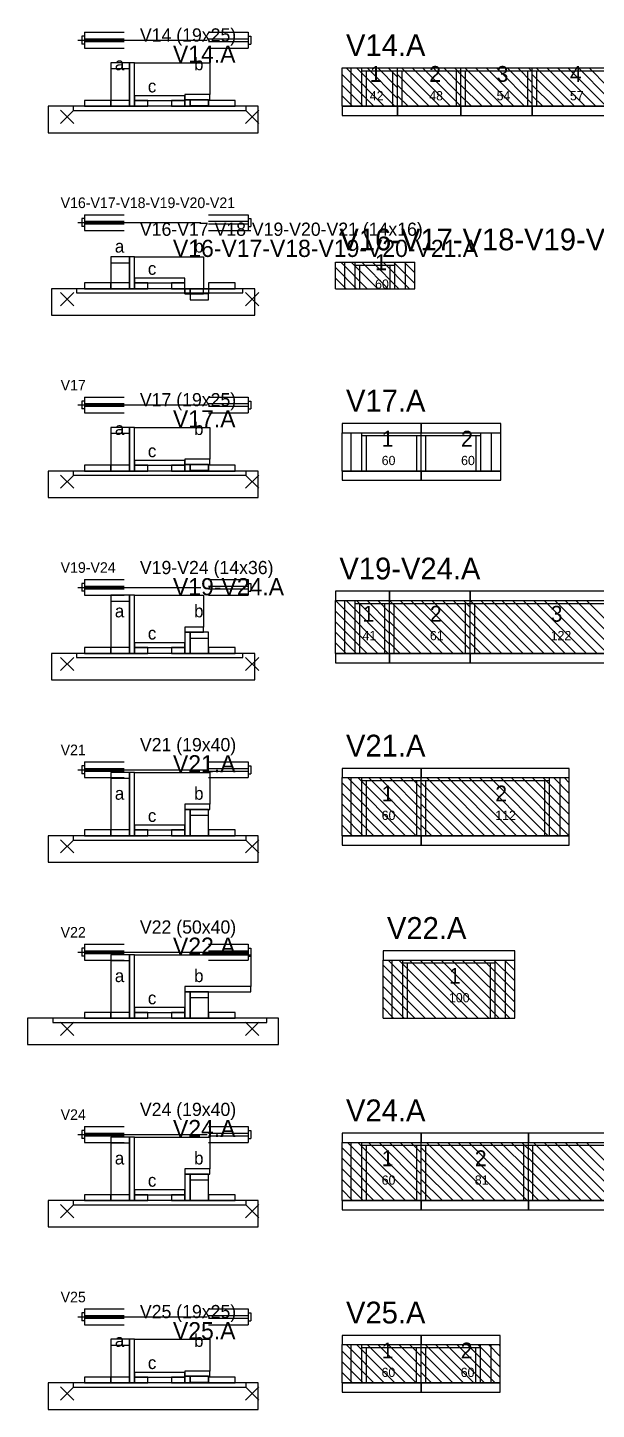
# Model space of a CAD drawing. Header units: metres. Extents: x -10 to 74425, y -2037 to 26.
# Drawn here: x 52508 to 52938, y -2008 to -962 of the extents above; entities that cross this region are included whole.
import ezdxf

# ---------------------------------------------------------------- set-up
doc = ezdxf.new("R2010")
doc.units = ezdxf.units.M
doc.layers.add('LABELS', color=3, linetype='Continuous')
doc.layers.add('VIGAS', color=7, linetype='Continuous')

msp = doc.modelspace()

# ---------------------------------------------------------------- linework, layer by layer
at = {"layer": 'VIGAS'}
for p, q in [((52545.6, -972), (52643.6, -972)), ((52548.6, -969), (52548.6, -975)), ((52550.6, -969), (52548.6, -969)), ((52550.6, -966), (52580.6, -966)), ((52550.6, -966), (52550.6, -978)), ((52550.6, -971), (52580.6, -971)), ((52644.6, -966), (52674.6, -966)), ((52644.6, -971), (52674.6, -971)), ((52674.6, -966), (52674.6, -978)), ((52674.6, -969), (52676.6, -969)), ((52676.6, -969), (52676.6, -975)), ((52550.6, -975), (52548.6, -975)), ((52550.6, -973), (52580.6, -973)), ((52550.6, -978), (52580.6, -978)), ((52644.6, -973), (52674.6, -973)), ((52644.6, -978), (52674.6, -978)), ((52674.6, -975), (52676.6, -975)), ((52745.6, -993), (52787.6, -993)), ((52745.6, -1022), (52745.6, -993)), ((52777.6, -1022), (52748.6, -993)), ((52752.6, -1022), (52752.6, -993)), ((52785.6, -1022), (52756.6, -993)), ((52760.6, -1022), (52760.6, -993)), ((52787.6, -1016), (52764.6, -993)), ((52787.6, -1008), (52772.6, -993)), ((52787.6, -1000), (52780.6, -993)), ((52787.6, -1022), (52787.6, -993)), ((52787.6, -1022), (52787.6, -993)), ((52787.6, -993), (52835.6, -993)), ((52787.6, -1022), (52787.6, -993)), ((52787.6, -1022), (52787.6, -993)), ((52787.6, -1022), (52787.6, -993)), ((52819.6, -1022), (52790.6, -993)), ((52827.6, -1022), (52798.6, -993)), ((52835.6, -1022), (52806.6, -993)), ((52835.6, -1014), (52814.6, -993)), ((52835.6, -1006), (52822.6, -993)), ((52835.6, -998), (52830.6, -993)), ((52835.6, -1022), (52835.6, -993)), ((52835.6, -1022), (52835.6, -993)), ((52835.6, -993), (52889.6, -993)), ((52835.6, -1022), (52835.6, -993)), ((52835.6, -1022), (52835.6, -993)), ((52835.6, -1022), (52835.6, -993)), ((52867.6, -1022), (52838.6, -993)), ((52875.6, -1022), (52846.6, -993)), ((52883.6, -1022), (52854.6, -993)), ((52889.6, -1020), (52862.6, -993)), ((52889.6, -1012), (52870.6, -993)), ((52889.6, -1004), (52878.6, -993)), ((52889.6, -996), (52886.6, -993)), ((52889.6, -1022), (52889.6, -993)), ((52889.6, -1022), (52889.6, -993)), ((52889.6, -993), (52946.6, -993)), ((52889.6, -1022), (52889.6, -993)), ((52889.6, -1022), (52889.6, -993)), ((52889.6, -1022), (52889.6, -993)), ((52921.6, -1022), (52892.6, -993)), ((52929.6, -1022), (52900.6, -993)), ((52937.6, -1022), (52908.6, -993)), ((52945.6, -1022), (52916.6, -993)), ((52946.6, -1015), (52924.6, -993)), ((52946.6, -1007), (52932.6, -993)), ((52769.6, -1022), (52745.6, -998)), ((52760.6, -995.2), (52787.6, -995.2)), ((52764.1, -1022), (52764.1, -995.2)), ((52784.1, -1022), (52784.1, -995.2)), ((52787.6, -995.2), (52835.6, -995.2)), ((52811.6, -1022), (52787.6, -998)), ((52791.1, -1022), (52791.1, -995.2)), ((52832.1, -1022), (52832.1, -995.2)), ((52835.6, -995.2), (52889.6, -995.2)), ((52859.6, -1022), (52835.6, -998)), ((52839.1, -1022), (52839.1, -995.2)), ((52886.1, -1022), (52886.1, -995.2)), ((52889.6, -995.2), (52946.6, -995.2)), ((52913.6, -1022), (52889.6, -998)), ((52893.1, -1022), (52893.1, -995.2)), ((52761.6, -1022), (52745.6, -1006)), ((52753.6, -1022), (52745.6, -1014)), ((52803.6, -1022), (52787.6, -1006)), ((52795.6, -1022), (52787.6, -1014)), ((52851.6, -1022), (52835.6, -1006)), ((52843.6, -1022), (52835.6, -1014)), ((52905.6, -1022), (52889.6, -1006)), ((52897.6, -1022), (52889.6, -1014)), ((52745.6, -1022), (52787.6, -1022)), ((52745.6, -1022), (52745.6, -1022)), ((52760.6, -1022), (52764.1, -1022)), ((52784.1, -1022), (52787.6, -1022)), ((52787.6, -1022), (52835.6, -1022)), ((52787.6, -1022), (52791.1, -1022)), ((52787.6, -1022), (52787.6, -1022)), ((52832.1, -1022), (52835.6, -1022)), ((52835.6, -1022), (52889.6, -1022)), ((52835.6, -1022), (52839.1, -1022)), ((52835.6, -1022), (52835.6, -1022)), ((52886.1, -1022), (52889.6, -1022)), ((52889.6, -1022), (52946.6, -1022)), ((52889.6, -1022), (52893.1, -1022)), ((52889.6, -1022), (52889.6, -1022)), ((52532.6, -1035), (52542.6, -1025)), ((52532.6, -1025), (52542.6, -1035)), ((52672.6, -1035), (52682.6, -1025)), ((52672.6, -1025), (52682.6, -1035)), ((52548.6, -1107), (52548.6, -1113)), ((52550.6, -1107), (52548.6, -1107)), ((52550.6, -1104), (52580.6, -1104)), ((52550.6, -1104), (52550.6, -1116)), ((52644.6, -1104), (52674.6, -1104)), ((52674.6, -1104), (52674.6, -1116)), ((52674.6, -1107), (52676.6, -1107)), ((52676.6, -1107), (52676.6, -1113)), ((52545.6, -1110), (52638.6, -1110)), ((52550.6, -1113), (52548.6, -1113)), ((52550.6, -1109), (52580.6, -1109)), ((52550.6, -1111), (52580.6, -1111)), ((52550.6, -1116), (52580.6, -1116)), ((52644.6, -1109), (52674.6, -1109)), ((52644.6, -1111), (52674.6, -1111)), ((52644.6, -1116), (52674.6, -1116)), ((52674.6, -1113), (52676.6, -1113)), ((52740.6, -1140), (52800.6, -1140)), ((52740.6, -1160), (52740.6, -1140)), ((52756.6, -1160), (52740.6, -1144)), ((52764.6, -1160), (52744.6, -1140)), ((52747.6, -1160), (52747.6, -1140)), ((52772.6, -1160), (52752.6, -1140)), ((52755.6, -1160), (52755.6, -1140)), ((52755.6, -1142.2), (52785.6, -1142.2)), ((52759.1, -1160), (52759.1, -1142.2)), ((52780.6, -1160), (52760.6, -1140)), ((52788.6, -1160), (52768.6, -1140)), ((52796.6, -1160), (52776.6, -1140)), ((52782.1, -1160), (52782.1, -1142.2)), ((52800.6, -1156), (52784.6, -1140)), ((52785.6, -1160), (52785.6, -1140)), ((52800.6, -1148), (52792.6, -1140)), ((52793.6, -1160), (52793.6, -1140)), ((52800.6, -1160), (52800.6, -1140)), ((52800.6, -1140), (52800.6, -1140)), ((52748.6, -1160), (52740.6, -1152)), ((52740.6, -1160), (52800.6, -1160)), ((52740.6, -1160), (52740.6, -1160)), ((52755.6, -1160), (52759.1, -1160)), ((52782.1, -1160), (52785.6, -1160)), ((52532.6, -1173), (52542.6, -1163)), ((52532.6, -1163), (52542.6, -1173)), ((52672.6, -1173), (52682.6, -1163)), ((52672.6, -1163), (52682.6, -1173)), ((52550.6, -1242), (52580.6, -1242)), ((52550.6, -1242), (52550.6, -1254)), ((52644.6, -1242), (52674.6, -1242)), ((52674.6, -1242), (52674.6, -1254)), ((52545.6, -1248), (52643.6, -1248)), ((52548.6, -1245), (52548.6, -1251)), ((52550.6, -1245), (52548.6, -1245)), ((52550.6, -1251), (52548.6, -1251)), ((52550.6, -1247), (52580.6, -1247)), ((52550.6, -1249), (52580.6, -1249)), ((52550.6, -1254), (52580.6, -1254)), ((52644.6, -1247), (52674.6, -1247)), ((52644.6, -1249), (52674.6, -1249)), ((52644.6, -1254), (52674.6, -1254)), ((52674.6, -1245), (52676.6, -1245)), ((52674.6, -1251), (52676.6, -1251)), ((52676.6, -1245), (52676.6, -1251)), ((52745.6, -1269), (52805.6, -1269)), ((52745.6, -1298), (52745.6, -1269)), ((52752.6, -1298), (52752.6, -1269)), ((52760.6, -1298), (52760.6, -1269)), ((52760.6, -1271.2), (52805.6, -1271.2)), ((52764.1, -1298), (52764.1, -1271.2)), ((52802.1, -1298), (52802.1, -1271.2)), ((52805.6, -1298), (52805.6, -1269)), ((52805.6, -1298), (52805.6, -1269)), ((52805.6, -1269), (52865.7, -1269)), ((52805.6, -1298), (52805.6, -1269)), ((52805.6, -1298), (52805.6, -1269)), ((52805.6, -1298), (52805.6, -1269)), ((52805.6, -1271.2), (52850.7, -1271.2)), ((52809.1, -1298), (52809.1, -1271.2)), ((52847.2, -1298), (52847.2, -1271.2)), ((52850.7, -1298), (52850.7, -1269)), ((52858.7, -1298), (52858.7, -1269)), ((52865.7, -1298), (52865.7, -1269)), ((52532.6, -1311), (52542.6, -1301)), ((52532.6, -1301), (52542.6, -1311)), ((52672.6, -1311), (52682.6, -1301)), ((52672.6, -1301), (52682.6, -1311)), ((52745.6, -1298), (52805.6, -1298)), ((52760.6, -1298), (52764.1, -1298)), ((52802.1, -1298), (52805.6, -1298)), ((52805.6, -1298), (52865.7, -1298)), ((52805.6, -1298), (52809.1, -1298)), ((52847.2, -1298), (52850.7, -1298)), ((52550.6, -1380), (52580.6, -1380)), ((52550.6, -1380), (52550.6, -1392)), ((52644.6, -1380), (52674.6, -1380)), ((52674.6, -1380), (52674.6, -1392)), ((52545.6, -1386), (52638.6, -1386)), ((52548.6, -1383), (52548.6, -1389)), ((52550.6, -1383), (52548.6, -1383)), ((52550.6, -1389), (52548.6, -1389)), ((52550.6, -1385), (52580.6, -1385)), ((52550.6, -1387), (52580.6, -1387)), ((52644.6, -1385), (52674.6, -1385)), ((52644.6, -1387), (52674.6, -1387)), ((52674.6, -1383), (52676.6, -1383)), ((52674.6, -1389), (52676.6, -1389)), ((52676.6, -1383), (52676.6, -1389)), ((52550.6, -1392), (52580.6, -1392)), ((52644.6, -1392), (52674.6, -1392)), ((52740.6, -1396), (52781.6, -1396)), ((52740.6, -1436), (52740.6, -1396)), ((52780.6, -1436), (52740.6, -1396)), ((52747.6, -1436), (52747.6, -1396)), ((52781.6, -1429), (52748.6, -1396)), ((52755.6, -1436), (52755.6, -1396)), ((52755.6, -1398.2), (52781.6, -1398.2)), ((52781.6, -1421), (52756.6, -1396)), ((52759.1, -1436), (52759.1, -1398.2)), ((52781.6, -1413), (52764.6, -1396)), ((52781.6, -1405), (52772.6, -1396)), ((52778.1, -1436), (52778.1, -1398.2)), ((52781.6, -1397), (52780.6, -1396)), ((52781.6, -1436), (52781.6, -1396)), ((52781.6, -1436), (52781.6, -1396)), ((52781.6, -1396), (52842.6, -1396)), ((52781.6, -1436), (52781.6, -1396)), ((52781.6, -1436), (52781.6, -1396)), ((52781.6, -1436), (52781.6, -1396)), ((52821.6, -1436), (52781.6, -1396)), ((52781.6, -1398.2), (52842.6, -1398.2)), ((52785.1, -1436), (52785.1, -1398.2)), ((52829.6, -1436), (52789.6, -1396)), ((52837.6, -1436), (52797.6, -1396)), ((52842.6, -1433), (52805.6, -1396)), ((52842.6, -1425), (52813.6, -1396)), ((52842.6, -1417), (52821.6, -1396)), ((52842.6, -1409), (52829.6, -1396)), ((52842.6, -1401), (52837.6, -1396)), ((52839.1, -1436), (52839.1, -1398.2)), ((52842.6, -1436), (52842.6, -1396)), ((52842.6, -1436), (52842.6, -1396)), ((52842.6, -1396), (52964.4, -1396)), ((52842.6, -1436), (52842.6, -1396)), ((52842.6, -1436), (52842.6, -1396)), ((52842.6, -1436), (52842.6, -1396)), ((52882.6, -1436), (52842.6, -1396)), ((52842.6, -1398.2), (52964.4, -1398.2)), ((52846.1, -1436), (52846.1, -1398.2)), ((52890.6, -1436), (52850.6, -1396)), ((52898.6, -1436), (52858.6, -1396)), ((52906.6, -1436), (52866.6, -1396)), ((52914.6, -1436), (52874.6, -1396)), ((52922.6, -1436), (52882.6, -1396)), ((52930.6, -1436), (52890.6, -1396)), ((52938.6, -1436), (52898.6, -1396)), ((52946.6, -1436), (52906.6, -1396)), ((52954.6, -1436), (52914.6, -1396)), ((52962.6, -1436), (52922.6, -1396)), ((52964.4, -1429.8), (52930.6, -1396)), ((52772.6, -1436), (52740.6, -1404)), ((52813.6, -1436), (52781.6, -1404)), ((52874.6, -1436), (52842.6, -1404)), ((52764.6, -1436), (52740.6, -1412)), ((52756.6, -1436), (52740.6, -1420)), ((52805.6, -1436), (52781.6, -1412)), ((52797.6, -1436), (52781.6, -1420)), ((52866.6, -1436), (52842.6, -1412)), ((52858.6, -1436), (52842.6, -1420)), ((52748.6, -1436), (52740.6, -1428)), ((52789.6, -1436), (52781.6, -1428)), ((52850.6, -1436), (52842.6, -1428)), ((52532.6, -1449), (52542.6, -1439)), ((52532.6, -1439), (52542.6, -1449)), ((52672.6, -1449), (52682.6, -1439)), ((52672.6, -1439), (52682.6, -1449)), ((52740.6, -1436), (52781.6, -1436)), ((52740.6, -1436), (52740.6, -1436)), ((52755.6, -1436), (52759.1, -1436)), ((52778.1, -1436), (52781.6, -1436)), ((52781.6, -1436), (52842.6, -1436)), ((52781.6, -1436), (52785.1, -1436)), ((52781.6, -1436), (52781.6, -1436)), ((52839.1, -1436), (52842.6, -1436)), ((52842.6, -1436), (52964.4, -1436)), ((52842.6, -1436), (52846.1, -1436)), ((52842.6, -1436), (52842.6, -1436)), ((52545.6, -1524), (52643.6, -1524)), ((52548.6, -1521), (52548.6, -1527)), ((52550.6, -1521), (52548.6, -1521)), ((52550.6, -1518), (52580.6, -1518)), ((52550.6, -1518), (52550.6, -1530)), ((52550.6, -1523), (52580.6, -1523)), ((52550.6, -1525), (52580.6, -1525)), ((52644.6, -1518), (52674.6, -1518)), ((52644.6, -1523), (52674.6, -1523)), ((52644.6, -1525), (52674.6, -1525)), ((52674.6, -1518), (52674.6, -1530)), ((52674.6, -1521), (52676.6, -1521)), ((52676.6, -1521), (52676.6, -1527)), ((52550.6, -1527), (52548.6, -1527)), ((52550.6, -1530), (52580.6, -1530)), ((52644.6, -1530), (52674.6, -1530)), ((52674.6, -1527), (52676.6, -1527)), ((52745.6, -1530), (52805.6, -1530)), ((52745.6, -1574), (52745.6, -1530)), ((52785.6, -1574), (52745.6, -1534)), ((52793.6, -1574), (52749.6, -1530)), ((52752.6, -1574), (52752.6, -1530)), ((52801.6, -1574), (52757.6, -1530)), ((52760.6, -1574), (52760.6, -1530)), ((52760.6, -1532.2), (52805.6, -1532.2)), ((52764.1, -1574), (52764.1, -1532.2)), ((52805.6, -1570), (52765.6, -1530)), ((52805.6, -1562), (52773.6, -1530)), ((52805.6, -1554), (52781.6, -1530)), ((52805.6, -1546), (52789.6, -1530)), ((52805.6, -1538), (52797.6, -1530)), ((52802.1, -1574), (52802.1, -1532.2)), ((52805.6, -1574), (52805.6, -1530)), ((52805.6, -1574), (52805.6, -1530)), ((52805.6, -1530), (52917.6, -1530)), ((52805.6, -1574), (52805.6, -1530)), ((52805.6, -1574), (52805.6, -1530)), ((52805.6, -1574), (52805.6, -1530)), ((52805.6, -1530), (52805.6, -1530)), ((52805.6, -1532.2), (52902.6, -1532.2)), ((52845.6, -1574), (52805.6, -1534)), ((52809.1, -1574), (52809.1, -1532.2)), ((52853.6, -1574), (52809.6, -1530)), ((52861.6, -1574), (52817.6, -1530)), ((52869.6, -1574), (52825.6, -1530)), ((52877.6, -1574), (52833.6, -1530)), ((52885.6, -1574), (52841.6, -1530)), ((52893.6, -1574), (52849.6, -1530)), ((52901.6, -1574), (52857.6, -1530)), ((52909.6, -1574), (52865.6, -1530)), ((52917.6, -1574), (52873.6, -1530)), ((52917.6, -1566), (52881.6, -1530)), ((52917.6, -1558), (52889.6, -1530)), ((52917.6, -1550), (52897.6, -1530)), ((52899.1, -1574), (52899.1, -1532.2)), ((52902.6, -1574), (52902.6, -1530)), ((52917.6, -1542), (52905.6, -1530)), ((52910.6, -1574), (52910.6, -1530)), ((52917.6, -1534), (52913.6, -1530)), ((52917.6, -1574), (52917.6, -1530)), ((52777.6, -1574), (52745.6, -1542)), ((52837.6, -1574), (52805.6, -1542)), ((52769.6, -1574), (52745.6, -1550)), ((52829.6, -1574), (52805.6, -1550)), ((52761.6, -1574), (52745.6, -1558)), ((52753.6, -1574), (52745.6, -1566)), ((52821.6, -1574), (52805.6, -1558)), ((52813.6, -1574), (52805.6, -1566)), ((52532.6, -1587), (52542.6, -1577)), ((52532.6, -1577), (52542.6, -1587)), ((52672.6, -1587), (52682.6, -1577)), ((52672.6, -1577), (52682.6, -1587)), ((52745.6, -1574), (52805.6, -1574)), ((52745.6, -1574), (52745.6, -1574)), ((52760.6, -1574), (52764.1, -1574)), ((52802.1, -1574), (52805.6, -1574)), ((52805.6, -1574), (52917.6, -1574)), ((52805.6, -1574), (52809.1, -1574)), ((52805.6, -1574), (52805.6, -1574)), ((52899.1, -1574), (52902.6, -1574)), ((52545.6, -1662), (52674.6, -1662)), ((52548.6, -1659), (52548.6, -1665)), ((52550.6, -1659), (52548.6, -1659)), ((52550.6, -1656), (52580.6, -1656)), ((52550.6, -1656), (52550.6, -1668)), ((52550.6, -1661), (52580.6, -1661)), ((52644.6, -1656), (52674.6, -1656)), ((52644.6, -1661), (52674.6, -1661)), ((52674.6, -1656), (52674.6, -1668)), ((52674.6, -1659), (52676.6, -1659)), ((52676.6, -1659), (52676.6, -1665)), ((52550.6, -1665), (52548.6, -1665)), ((52550.6, -1663), (52580.6, -1663)), ((52550.6, -1668), (52580.6, -1668)), ((52644.6, -1663), (52674.6, -1663)), ((52644.6, -1668), (52674.6, -1668)), ((52674.6, -1665), (52676.6, -1665)), ((52776.6, -1668), (52876.4, -1668)), ((52776.6, -1712), (52776.6, -1668)), ((52816.6, -1712), (52776.6, -1672)), ((52824.6, -1712), (52780.6, -1668)), ((52783.6, -1712), (52783.6, -1668)), ((52832.6, -1712), (52788.6, -1668)), ((52791.6, -1712), (52791.6, -1668)), ((52791.6, -1670.2), (52861.4, -1670.2)), ((52795.1, -1712), (52795.1, -1670.2)), ((52840.6, -1712), (52796.6, -1668)), ((52848.6, -1712), (52804.6, -1668)), ((52856.6, -1712), (52812.6, -1668)), ((52864.6, -1712), (52820.6, -1668)), ((52872.6, -1712), (52828.6, -1668)), ((52876.4, -1707.8), (52836.6, -1668)), ((52876.4, -1699.8), (52844.6, -1668)), ((52876.4, -1691.8), (52852.6, -1668)), ((52857.9, -1712), (52857.9, -1670.2)), ((52876.4, -1683.8), (52860.6, -1668)), ((52861.4, -1712), (52861.4, -1668)), ((52876.4, -1675.8), (52868.6, -1668)), ((52869.4, -1712), (52869.4, -1668)), ((52876.4, -1712), (52876.4, -1668)), ((52808.6, -1712), (52776.6, -1680)), ((52800.6, -1712), (52776.6, -1688)), ((52792.6, -1712), (52776.6, -1696)), ((52784.6, -1712), (52776.6, -1704)), ((52776.6, -1712), (52876.4, -1712)), ((52776.6, -1712), (52776.6, -1712)), ((52791.6, -1712), (52795.1, -1712)), ((52857.9, -1712), (52861.4, -1712)), ((52532.6, -1725), (52542.6, -1715)), ((52532.6, -1715), (52542.6, -1725)), ((52672.6, -1725), (52682.6, -1715)), ((52672.6, -1715), (52682.6, -1725)), ((52548.6, -1797), (52548.6, -1803)), ((52550.6, -1797), (52548.6, -1797)), ((52550.6, -1794), (52580.6, -1794)), ((52550.6, -1794), (52550.6, -1806)), ((52644.6, -1794), (52674.6, -1794)), ((52674.6, -1794), (52674.6, -1806)), ((52674.6, -1797), (52676.6, -1797)), ((52676.6, -1797), (52676.6, -1803)), ((52545.6, -1800), (52643.6, -1800)), ((52550.6, -1803), (52548.6, -1803)), ((52550.6, -1799), (52580.6, -1799)), ((52550.6, -1801), (52580.6, -1801)), ((52550.6, -1806), (52580.6, -1806)), ((52644.6, -1799), (52674.6, -1799)), ((52644.6, -1801), (52674.6, -1801)), ((52644.6, -1806), (52674.6, -1806)), ((52674.6, -1803), (52676.6, -1803)), ((52745.6, -1806), (52805.6, -1806)), ((52745.6, -1850), (52745.6, -1806)), ((52793.6, -1850), (52749.6, -1806)), ((52752.6, -1850), (52752.6, -1806)), ((52801.6, -1850), (52757.6, -1806)), ((52760.6, -1850), (52760.6, -1806)), ((52760.6, -1808.2), (52805.6, -1808.2)), ((52764.1, -1850), (52764.1, -1808.2)), ((52805.6, -1846), (52765.6, -1806)), ((52805.6, -1838), (52773.6, -1806)), ((52805.6, -1830), (52781.6, -1806)), ((52805.6, -1822), (52789.6, -1806)), ((52805.6, -1814), (52797.6, -1806)), ((52802.1, -1850), (52802.1, -1808.2)), ((52805.6, -1850), (52805.6, -1806)), ((52805.6, -1850), (52805.6, -1806)), ((52805.6, -1806), (52886.6, -1806)), ((52805.6, -1850), (52805.6, -1806)), ((52805.6, -1850), (52805.6, -1806)), ((52805.6, -1850), (52805.6, -1806)), ((52805.6, -1806), (52805.6, -1806)), ((52805.6, -1808.2), (52886.6, -1808.2)), ((52809.1, -1850), (52809.1, -1808.2)), ((52853.6, -1850), (52809.6, -1806)), ((52861.6, -1850), (52817.6, -1806)), ((52869.6, -1850), (52825.6, -1806)), ((52877.6, -1850), (52833.6, -1806)), ((52885.6, -1850), (52841.6, -1806)), ((52886.6, -1843), (52849.6, -1806)), ((52886.6, -1835), (52857.6, -1806)), ((52886.6, -1827), (52865.6, -1806)), ((52886.6, -1819), (52873.6, -1806)), ((52886.6, -1811), (52881.6, -1806)), ((52883.1, -1850), (52883.1, -1808.2)), ((52886.6, -1850), (52886.6, -1806)), ((52886.6, -1850), (52886.6, -1806)), ((52886.6, -1806), (53000.6, -1806)), ((52886.6, -1850), (52886.6, -1806)), ((52886.6, -1850), (52886.6, -1806)), ((52886.6, -1850), (52886.6, -1806)), ((52886.6, -1808.2), (53000.6, -1808.2)), ((52890.1, -1850), (52890.1, -1808.2)), ((52934.6, -1850), (52890.6, -1806)), ((52942.6, -1850), (52898.6, -1806)), ((52950.6, -1850), (52906.6, -1806)), ((52958.6, -1850), (52914.6, -1806)), ((52966.6, -1850), (52922.6, -1806)), ((52974.6, -1850), (52930.6, -1806)), ((52785.6, -1850), (52745.6, -1810)), ((52777.6, -1850), (52745.6, -1818)), ((52845.6, -1850), (52805.6, -1810)), ((52837.6, -1850), (52805.6, -1818)), ((52926.6, -1850), (52886.6, -1810)), ((52918.6, -1850), (52886.6, -1818)), ((52769.6, -1850), (52745.6, -1826)), ((52829.6, -1850), (52805.6, -1826)), ((52910.6, -1850), (52886.6, -1826)), ((52761.6, -1850), (52745.6, -1834)), ((52821.6, -1850), (52805.6, -1834)), ((52902.6, -1850), (52886.6, -1834)), ((52753.6, -1850), (52745.6, -1842)), ((52745.6, -1850), (52805.6, -1850)), ((52745.6, -1850), (52745.6, -1850)), ((52760.6, -1850), (52764.1, -1850)), ((52802.1, -1850), (52805.6, -1850)), ((52813.6, -1850), (52805.6, -1842)), ((52805.6, -1850), (52886.6, -1850)), ((52805.6, -1850), (52809.1, -1850)), ((52805.6, -1850), (52805.6, -1850)), ((52883.1, -1850), (52886.6, -1850)), ((52894.6, -1850), (52886.6, -1842)), ((52886.6, -1850), (53000.6, -1850)), ((52886.6, -1850), (52890.1, -1850)), ((52886.6, -1850), (52886.6, -1850)), ((52532.6, -1863), (52542.6, -1853)), ((52532.6, -1853), (52542.6, -1863)), ((52672.6, -1863), (52682.6, -1853)), ((52672.6, -1853), (52682.6, -1863)), ((52550.6, -1932), (52580.6, -1932)), ((52550.6, -1932), (52550.6, -1944)), ((52644.6, -1932), (52674.6, -1932)), ((52674.6, -1932), (52674.6, -1944)), ((52545.6, -1938), (52643.6, -1938)), ((52548.6, -1935), (52548.6, -1941)), ((52550.6, -1935), (52548.6, -1935)), ((52550.6, -1941), (52548.6, -1941)), ((52550.6, -1937), (52580.6, -1937)), ((52550.6, -1939), (52580.6, -1939)), ((52550.6, -1944), (52580.6, -1944)), ((52644.6, -1937), (52674.6, -1937)), ((52644.6, -1939), (52674.6, -1939)), ((52644.6, -1944), (52674.6, -1944)), ((52674.6, -1935), (52676.6, -1935)), ((52674.6, -1941), (52676.6, -1941)), ((52676.6, -1935), (52676.6, -1941)), ((52745.6, -1959), (52805.4, -1959)), ((52745.6, -1988), (52745.6, -1959)), ((52769.6, -1988), (52745.6, -1964)), ((52777.6, -1988), (52748.6, -1959)), ((52752.6, -1988), (52752.6, -1959)), ((52785.6, -1988), (52756.6, -1959)), ((52760.6, -1988), (52760.6, -1959)), ((52760.6, -1961.2), (52805.4, -1961.2)), ((52764.1, -1988), (52764.1, -1961.2)), ((52793.6, -1988), (52764.6, -1959)), ((52801.6, -1988), (52772.6, -1959)), ((52805.4, -1983.8), (52780.6, -1959)), ((52805.4, -1975.8), (52788.6, -1959)), ((52805.4, -1967.8), (52796.6, -1959)), ((52801.9, -1988), (52801.9, -1961.2)), ((52805.4, -1959.8), (52804.6, -1959)), ((52805.4, -1988), (52805.4, -1959)), ((52805.4, -1988), (52805.4, -1959)), ((52805.4, -1959), (52865.4, -1959)), ((52805.4, -1988), (52805.4, -1959)), ((52805.4, -1988), (52805.4, -1959)), ((52805.4, -1988), (52805.4, -1959)), ((52805.4, -1961.2), (52850.4, -1961.2)), ((52829.4, -1988), (52805.4, -1964)), ((52837.4, -1988), (52808.4, -1959)), ((52808.9, -1988), (52808.9, -1961.2)), ((52845.4, -1988), (52816.4, -1959)), ((52853.4, -1988), (52824.4, -1959)), ((52861.4, -1988), (52832.4, -1959)), ((52865.4, -1984), (52840.4, -1959)), ((52846.9, -1988), (52846.9, -1961.2)), ((52865.4, -1976), (52848.4, -1959)), ((52850.4, -1988), (52850.4, -1959)), ((52865.4, -1968), (52856.4, -1959)), ((52858.4, -1988), (52858.4, -1959)), ((52865.4, -1960), (52864.4, -1959)), ((52865.4, -1988), (52865.4, -1959)), ((52761.6, -1988), (52745.6, -1972)), ((52821.4, -1988), (52805.4, -1972)), ((52753.6, -1988), (52745.6, -1980)), ((52813.4, -1988), (52805.4, -1980)), ((52532.6, -2001), (52542.6, -1991)), ((52532.6, -1991), (52542.6, -2001)), ((52672.6, -2001), (52682.6, -1991)), ((52672.6, -1991), (52682.6, -2001)), ((52745.6, -1988), (52805.4, -1988)), ((52745.6, -1988), (52745.6, -1988)), ((52760.6, -1988), (52764.1, -1988)), ((52801.9, -1988), (52805.4, -1988)), ((52805.4, -1988), (52865.4, -1988)), ((52805.4, -1988), (52808.9, -1988)), ((52805.4, -1988), (52805.4, -1988)), ((52846.9, -1988), (52850.4, -1988))]:
    msp.add_line(p, q, dxfattribs=at)
for points in [[(52570.6, -1022), (52584.6, -1022), (52584.6, -989), (52570.6, -989)], [(52570.6, -993.4), (52584.6, -993.4), (52584.6, -989), (52570.6, -989)], [(52584.6, -1022), (52588.6, -1022), (52588.6, -989), (52584.6, -989)], [(52588.6, -1014), (52588.6, -989), (52645.6, -989), (52645.6, -1013), (52626.6, -1013), (52626.6, -1014)], [(52588.6, -1017.6), (52626.6, -1017.6), (52626.6, -1014), (52588.6, -1014)], [(52626.6, -1017), (52645.6, -1017), (52645.6, -1013), (52626.6, -1013)], [(52523.1, -1042), (52682.1, -1042), (52682.1, -1022), (52523.1, -1022)], [(52542.1, -1025.2), (52673.1, -1025.2), (52673.1, -1022), (52542.1, -1022)], [(52550.6, -1022), (52570.6, -1022), (52570.6, -1017.6), (52550.6, -1017.6)], [(52570.6, -1022), (52584.6, -1022), (52584.6, -1017.6), (52570.6, -1017.6)], [(52588.6, -1022), (52598.6, -1022), (52598.6, -1017.6), (52588.6, -1017.6)], [(52616.6, -1022), (52626.6, -1022), (52626.6, -1017.6), (52616.6, -1017.6)], [(52626.6, -1022), (52630.6, -1022), (52630.6, -1017), (52626.6, -1017)], [(52630.6, -1022), (52644.6, -1022), (52644.6, -1017), (52630.6, -1017)], [(52630.6, -1021.4), (52644.6, -1021.4), (52644.6, -1017), (52630.6, -1017)], [(52644.6, -1022), (52664.6, -1022), (52664.6, -1017.6), (52644.6, -1017.6)], [(52745.6, -1029), (52787.6, -1029), (52787.6, -1022), (52745.6, -1022)], [(52787.6, -1029), (52835.6, -1029), (52835.6, -1022), (52787.6, -1022)], [(52835.6, -1029), (52889.6, -1029), (52889.6, -1022), (52835.6, -1022)], [(52889.6, -1029), (52946.6, -1029), (52946.6, -1022), (52889.6, -1022)], [(52570.6, -1160), (52584.6, -1160), (52584.6, -1136), (52570.6, -1136)], [(52570.6, -1140.4), (52584.6, -1140.4), (52584.6, -1136), (52570.6, -1136)], [(52584.6, -1160), (52588.6, -1160), (52588.6, -1136), (52584.6, -1136)], [(52588.6, -1152), (52588.6, -1136), (52640.6, -1136), (52640.6, -1160), (52626.6, -1160), (52626.6, -1152)], [(52525.6, -1180), (52679.6, -1180), (52679.6, -1160), (52525.6, -1160)], [(52544.6, -1163.2), (52670.6, -1163.2), (52670.6, -1160), (52544.6, -1160)], [(52550.6, -1160), (52570.6, -1160), (52570.6, -1155.6), (52550.6, -1155.6)], [(52570.6, -1160), (52584.6, -1160), (52584.6, -1155.6), (52570.6, -1155.6)], [(52588.6, -1155.6), (52626.6, -1155.6), (52626.6, -1152), (52588.6, -1152)], [(52588.6, -1160), (52598.6, -1160), (52598.6, -1155.6), (52588.6, -1155.6)], [(52616.6, -1160), (52626.6, -1160), (52626.6, -1155.6), (52616.6, -1155.6)], [(52626.6, -1160), (52630.6, -1160), (52630.6, -1164), (52626.6, -1164)], [(52626.6, -1164), (52640.6, -1164), (52640.6, -1160), (52626.6, -1160)], [(52630.6, -1160), (52644.6, -1160), (52644.6, -1164), (52630.6, -1164)], [(52644.6, -1160), (52664.6, -1160), (52664.6, -1155.6), (52644.6, -1155.6)], [(52630.6, -1168.4), (52644.6, -1168.4), (52644.6, -1164), (52630.6, -1164)], [(52570.6, -1298), (52584.6, -1298), (52584.6, -1265), (52570.6, -1265)], [(52570.6, -1269.4), (52584.6, -1269.4), (52584.6, -1265), (52570.6, -1265)], [(52584.6, -1298), (52588.6, -1298), (52588.6, -1265), (52584.6, -1265)], [(52588.6, -1290), (52588.6, -1265), (52645.6, -1265), (52645.6, -1289), (52626.6, -1289), (52626.6, -1290)], [(52745.6, -1269), (52805.6, -1269), (52805.6, -1262), (52745.6, -1262)], [(52805.6, -1269), (52865.7, -1269), (52865.7, -1262), (52805.6, -1262)], [(52550.6, -1298), (52570.6, -1298), (52570.6, -1293.6), (52550.6, -1293.6)], [(52570.6, -1298), (52584.6, -1298), (52584.6, -1293.6), (52570.6, -1293.6)], [(52588.6, -1293.6), (52626.6, -1293.6), (52626.6, -1290), (52588.6, -1290)], [(52588.6, -1298), (52598.6, -1298), (52598.6, -1293.6), (52588.6, -1293.6)], [(52616.6, -1298), (52626.6, -1298), (52626.6, -1293.6), (52616.6, -1293.6)], [(52626.6, -1293), (52645.6, -1293), (52645.6, -1289), (52626.6, -1289)], [(52626.6, -1298), (52630.6, -1298), (52630.6, -1293), (52626.6, -1293)], [(52630.6, -1298), (52644.6, -1298), (52644.6, -1293), (52630.6, -1293)], [(52630.6, -1297.4), (52644.6, -1297.4), (52644.6, -1293), (52630.6, -1293)], [(52644.6, -1298), (52664.6, -1298), (52664.6, -1293.6), (52644.6, -1293.6)], [(52523.1, -1318), (52682.1, -1318), (52682.1, -1298), (52523.1, -1298)], [(52542.1, -1301.2), (52673.1, -1301.2), (52673.1, -1298), (52542.1, -1298)], [(52745.6, -1305), (52805.6, -1305), (52805.6, -1298), (52745.6, -1298)], [(52805.6, -1305), (52865.7, -1305), (52865.7, -1298), (52805.6, -1298)], [(52740.6, -1396), (52781.6, -1396), (52781.6, -1389), (52740.6, -1389)], [(52781.6, -1396), (52842.6, -1396), (52842.6, -1389), (52781.6, -1389)], [(52842.6, -1396), (52964.4, -1396), (52964.4, -1389), (52842.6, -1389)], [(52570.6, -1436), (52584.6, -1436), (52584.6, -1392), (52570.6, -1392)], [(52570.6, -1396.4), (52584.6, -1396.4), (52584.6, -1392), (52570.6, -1392)], [(52584.6, -1436), (52588.6, -1436), (52588.6, -1392), (52584.6, -1392)], [(52588.6, -1428), (52588.6, -1392), (52640.6, -1392), (52640.6, -1416), (52626.6, -1416), (52626.6, -1428)], [(52626.6, -1420), (52640.6, -1420), (52640.6, -1416), (52626.6, -1416)], [(52626.6, -1436), (52630.6, -1436), (52630.6, -1420), (52626.6, -1420)], [(52630.6, -1436), (52644.6, -1436), (52644.6, -1420), (52630.6, -1420)], [(52630.6, -1424.4), (52644.6, -1424.4), (52644.6, -1420), (52630.6, -1420)], [(52550.6, -1436), (52570.6, -1436), (52570.6, -1431.6), (52550.6, -1431.6)], [(52570.6, -1436), (52584.6, -1436), (52584.6, -1431.6), (52570.6, -1431.6)], [(52588.6, -1431.6), (52626.6, -1431.6), (52626.6, -1428), (52588.6, -1428)], [(52588.6, -1436), (52598.6, -1436), (52598.6, -1431.6), (52588.6, -1431.6)], [(52616.6, -1436), (52626.6, -1436), (52626.6, -1431.6), (52616.6, -1431.6)], [(52644.6, -1436), (52664.6, -1436), (52664.6, -1431.6), (52644.6, -1431.6)], [(52525.6, -1456), (52679.6, -1456), (52679.6, -1436), (52525.6, -1436)], [(52544.6, -1439.2), (52670.6, -1439.2), (52670.6, -1436), (52544.6, -1436)], [(52740.6, -1443), (52781.6, -1443), (52781.6, -1436), (52740.6, -1436)], [(52781.6, -1443), (52842.6, -1443), (52842.6, -1436), (52781.6, -1436)], [(52842.6, -1443), (52964.4, -1443), (52964.4, -1436), (52842.6, -1436)], [(52570.6, -1574), (52584.6, -1574), (52584.6, -1526), (52570.6, -1526)], [(52570.6, -1530.4), (52584.6, -1530.4), (52584.6, -1526), (52570.6, -1526)], [(52584.6, -1574), (52588.6, -1574), (52588.6, -1526), (52584.6, -1526)], [(52588.6, -1566), (52588.6, -1526), (52645.6, -1526), (52645.6, -1550), (52626.6, -1550), (52626.6, -1566)], [(52745.6, -1530), (52805.6, -1530), (52805.6, -1523), (52745.6, -1523)], [(52805.6, -1530), (52917.6, -1530), (52917.6, -1523), (52805.6, -1523)], [(52626.6, -1554), (52645.6, -1554), (52645.6, -1550), (52626.6, -1550)], [(52626.6, -1574), (52630.6, -1574), (52630.6, -1554), (52626.6, -1554)], [(52630.6, -1574), (52644.6, -1574), (52644.6, -1554), (52630.6, -1554)], [(52630.6, -1558.4), (52644.6, -1558.4), (52644.6, -1554), (52630.6, -1554)], [(52588.6, -1569.6), (52626.6, -1569.6), (52626.6, -1566), (52588.6, -1566)], [(52523.1, -1594), (52682.1, -1594), (52682.1, -1574), (52523.1, -1574)], [(52542.1, -1577.2), (52673.1, -1577.2), (52673.1, -1574), (52542.1, -1574)], [(52550.6, -1574), (52570.6, -1574), (52570.6, -1569.6), (52550.6, -1569.6)], [(52570.6, -1574), (52584.6, -1574), (52584.6, -1569.6), (52570.6, -1569.6)], [(52588.6, -1574), (52598.6, -1574), (52598.6, -1569.6), (52588.6, -1569.6)], [(52616.6, -1574), (52626.6, -1574), (52626.6, -1569.6), (52616.6, -1569.6)], [(52644.6, -1574), (52664.6, -1574), (52664.6, -1569.6), (52644.6, -1569.6)], [(52745.6, -1581), (52805.6, -1581), (52805.6, -1574), (52745.6, -1574)], [(52805.6, -1581), (52917.6, -1581), (52917.6, -1574), (52805.6, -1574)], [(52776.6, -1668), (52876.4, -1668), (52876.4, -1661), (52776.6, -1661)], [(52570.6, -1712), (52584.6, -1712), (52584.6, -1664), (52570.6, -1664)], [(52570.6, -1668.4), (52584.6, -1668.4), (52584.6, -1664), (52570.6, -1664)], [(52584.6, -1712), (52588.6, -1712), (52588.6, -1664), (52584.6, -1664)], [(52588.6, -1704), (52588.6, -1664), (52676.6, -1664), (52676.6, -1688), (52626.6, -1688), (52626.6, -1704)], [(52626.6, -1692), (52676.6, -1692), (52676.6, -1688), (52626.6, -1688)], [(52626.6, -1712), (52630.6, -1712), (52630.6, -1692), (52626.6, -1692)], [(52630.6, -1712), (52644.6, -1712), (52644.6, -1692), (52630.6, -1692)], [(52630.6, -1696.4), (52644.6, -1696.4), (52644.6, -1692), (52630.6, -1692)], [(52588.6, -1707.6), (52626.6, -1707.6), (52626.6, -1704), (52588.6, -1704)], [(52507.6, -1732), (52697.6, -1732), (52697.6, -1712), (52507.6, -1712)], [(52526.6, -1715.2), (52688.6, -1715.2), (52688.6, -1712), (52526.6, -1712)], [(52550.6, -1712), (52570.6, -1712), (52570.6, -1707.6), (52550.6, -1707.6)], [(52570.6, -1712), (52584.6, -1712), (52584.6, -1707.6), (52570.6, -1707.6)], [(52588.6, -1712), (52598.6, -1712), (52598.6, -1707.6), (52588.6, -1707.6)], [(52616.6, -1712), (52626.6, -1712), (52626.6, -1707.6), (52616.6, -1707.6)], [(52644.6, -1712), (52664.6, -1712), (52664.6, -1707.6), (52644.6, -1707.6)], [(52570.6, -1850), (52584.6, -1850), (52584.6, -1802), (52570.6, -1802)], [(52570.6, -1806.4), (52584.6, -1806.4), (52584.6, -1802), (52570.6, -1802)], [(52584.6, -1850), (52588.6, -1850), (52588.6, -1802), (52584.6, -1802)], [(52588.6, -1842), (52588.6, -1802), (52645.6, -1802), (52645.6, -1826), (52626.6, -1826), (52626.6, -1842)], [(52745.6, -1806), (52805.6, -1806), (52805.6, -1799), (52745.6, -1799)], [(52805.6, -1806), (52886.6, -1806), (52886.6, -1799), (52805.6, -1799)], [(52886.6, -1806), (53000.6, -1806), (53000.6, -1799), (52886.6, -1799)], [(52626.6, -1830), (52645.6, -1830), (52645.6, -1826), (52626.6, -1826)], [(52626.6, -1850), (52630.6, -1850), (52630.6, -1830), (52626.6, -1830)], [(52630.6, -1850), (52644.6, -1850), (52644.6, -1830), (52630.6, -1830)], [(52630.6, -1834.4), (52644.6, -1834.4), (52644.6, -1830), (52630.6, -1830)], [(52523.1, -1870), (52682.1, -1870), (52682.1, -1850), (52523.1, -1850)], [(52542.1, -1853.2), (52673.1, -1853.2), (52673.1, -1850), (52542.1, -1850)], [(52550.6, -1850), (52570.6, -1850), (52570.6, -1845.6), (52550.6, -1845.6)], [(52570.6, -1850), (52584.6, -1850), (52584.6, -1845.6), (52570.6, -1845.6)], [(52588.6, -1845.6), (52626.6, -1845.6), (52626.6, -1842), (52588.6, -1842)], [(52588.6, -1850), (52598.6, -1850), (52598.6, -1845.6), (52588.6, -1845.6)], [(52616.6, -1850), (52626.6, -1850), (52626.6, -1845.6), (52616.6, -1845.6)], [(52644.6, -1850), (52664.6, -1850), (52664.6, -1845.6), (52644.6, -1845.6)], [(52745.6, -1857), (52805.6, -1857), (52805.6, -1850), (52745.6, -1850)], [(52805.6, -1857), (52886.6, -1857), (52886.6, -1850), (52805.6, -1850)], [(52886.6, -1857), (53000.6, -1857), (53000.6, -1850), (52886.6, -1850)], [(52570.6, -1988), (52584.6, -1988), (52584.6, -1955), (52570.6, -1955)], [(52570.6, -1959.4), (52584.6, -1959.4), (52584.6, -1955), (52570.6, -1955)], [(52584.6, -1988), (52588.6, -1988), (52588.6, -1955), (52584.6, -1955)], [(52588.6, -1980), (52588.6, -1955), (52645.6, -1955), (52645.6, -1979), (52626.6, -1979), (52626.6, -1980)], [(52745.6, -1959), (52805.4, -1959), (52805.4, -1952), (52745.6, -1952)], [(52805.4, -1959), (52865.4, -1959), (52865.4, -1952), (52805.4, -1952)], [(52550.6, -1988), (52570.6, -1988), (52570.6, -1983.6), (52550.6, -1983.6)], [(52570.6, -1988), (52584.6, -1988), (52584.6, -1983.6), (52570.6, -1983.6)], [(52588.6, -1983.6), (52626.6, -1983.6), (52626.6, -1980), (52588.6, -1980)], [(52588.6, -1988), (52598.6, -1988), (52598.6, -1983.6), (52588.6, -1983.6)], [(52616.6, -1988), (52626.6, -1988), (52626.6, -1983.6), (52616.6, -1983.6)], [(52626.6, -1983), (52645.6, -1983), (52645.6, -1979), (52626.6, -1979)], [(52626.6, -1988), (52630.6, -1988), (52630.6, -1983), (52626.6, -1983)], [(52630.6, -1988), (52644.6, -1988), (52644.6, -1983), (52630.6, -1983)], [(52630.6, -1987.4), (52644.6, -1987.4), (52644.6, -1983), (52630.6, -1983)], [(52644.6, -1988), (52664.6, -1988), (52664.6, -1983.6), (52644.6, -1983.6)], [(52523.1, -2008), (52682.1, -2008), (52682.1, -1988), (52523.1, -1988)], [(52542.1, -1991.2), (52673.1, -1991.2), (52673.1, -1988), (52542.1, -1988)], [(52745.6, -1995), (52805.4, -1995), (52805.4, -1988), (52745.6, -1988)], [(52805.4, -1995), (52865.4, -1995), (52865.4, -1988), (52805.4, -1988)]]:
    msp.add_lwpolyline(points, close=True, dxfattribs=at)

# ---------------------------------------------------------------- texts
at = {"layer": 'LABELS'}
for s, p in [('V16-V17-V18-V19-V20-V21', (52532.6, -1099)), ('V17', (52532.6, -1237)), ('V19-V24', (52532.6, -1375)), ('V21', (52532.6, -1513)), ('V22', (52532.6, -1651)), ('V24', (52532.6, -1789)), ('V25', (52532.6, -1927))]:
    msp.add_text(s, height=8, dxfattribs=at).set_placement(p)
at = {"layer": 'VIGAS'}
for s, height, p in [('V14 (19x25)', 10, (52592.6, -973)), ('V14.A', 16.5, (52748.6, -984)), ('V14.A', 13, (52617.6, -989)), ('a', 9.6, (52573.6, -994.7)), ('b', 9.6, (52633.6, -994.7)), ('1', 12, (52766.6, -1003.5)), ('2', 12, (52811.6, -1003.5)), ('3', 12, (52862.6, -1003.5)), ('4', 12, (52918.1, -1003.5)), ('c', 9.6, (52598.6, -1011.5)), ('42', 7, (52766.6, -1017.5)), ('48', 7, (52811.6, -1017.5)), ('54', 7, (52862.6, -1017.5)), ('57', 7, (52918.1, -1017.5)), ('V16-V17-V18-V19-V20-V21 (14x16)', 10, (52592.6, -1120)), ('V16-V17-V18-V19-V20-V21.A', 16.5, (52743.6, -1131)), ('a', 9.6, (52573.6, -1132.7)), ('V16-V17-V18-V19-V20-V21.A', 13, (52617.6, -1136)), ('b', 9.6, (52633.6, -1132.7)), ('1', 12, (52770.6, -1146)), ('c', 9.6, (52598.6, -1149.5)), ('60', 7, (52770.6, -1160)), ('V17 (19x25)', 10, (52592.6, -1249)), ('V17.A', 16.5, (52748.6, -1253)), ('V17.A', 13, (52617.6, -1265)), ('a', 9.6, (52573.6, -1270.7)), ('b', 9.6, (52633.6, -1270.7)), ('1', 12, (52775.6, -1279.5)), ('2', 12, (52835.7, -1279.5)), ('c', 9.6, (52598.6, -1287.5)), ('60', 7, (52775.6, -1293.5)), ('60', 7, (52835.7, -1293.5)), ('V19-V24 (14x36)', 10, (52592.6, -1376)), ('V19-V24.A', 16.5, (52743.6, -1380)), ('V19-V24.A', 13, (52617.6, -1392)), ('b', 9.6, (52633.6, -1408.7)), ('1', 12, (52761.1, -1412)), ('2', 12, (52812.1, -1412)), ('3', 12, (52903.5, -1412)), ('a', 9.6, (52573.6, -1408.7)), ('c', 9.6, (52598.6, -1425.5)), ('41', 7, (52761.1, -1426)), ('61', 7, (52812.1, -1426)), ('122', 7, (52903.5, -1426)), ('V21 (19x40)', 10, (52592.6, -1510)), ('V21.A', 16.5, (52748.6, -1514)), ('V21.A', 13, (52617.6, -1526)), ('b', 9.6, (52633.6, -1546.7)), ('1', 12, (52775.6, -1548)), ('2', 12, (52861.6, -1548)), ('a', 9.6, (52573.6, -1546.7)), ('c', 9.6, (52598.6, -1563.5)), ('60', 7, (52775.6, -1562)), ('112', 7, (52861.6, -1562)), ('V22 (50x40)', 10, (52592.6, -1648)), ('V22.A', 16.5, (52779.6, -1652)), ('V22.A', 13, (52617.6, -1664)), ('a', 9.6, (52573.6, -1684.7)), ('b', 9.6, (52633.6, -1684.7)), ('1', 12, (52826.5, -1686)), ('100', 7, (52826.5, -1700)), ('c', 9.6, (52598.6, -1701.5)), ('V24 (19x40)', 10, (52592.6, -1786)), ('V24.A', 16.5, (52748.6, -1790)), ('V24.A', 13, (52617.6, -1802)), ('a', 9.6, (52573.6, -1822.7)), ('b', 9.6, (52633.6, -1822.7)), ('1', 12, (52775.6, -1824)), ('2', 12, (52846.1, -1824)), ('c', 9.6, (52598.6, -1839.5)), ('60', 7, (52775.6, -1838)), ('81', 7, (52846.1, -1838)), ('V25 (19x25)', 10, (52592.6, -1939)), ('V25.A', 16.5, (52748.6, -1943)), ('V25.A', 13, (52617.6, -1955)), ('a', 9.6, (52573.6, -1960.7)), ('b', 9.6, (52633.6, -1960.7)), ('1', 12, (52775.5, -1969.5)), ('2', 12, (52835.4, -1969.5)), ('c', 9.6, (52598.6, -1977.5)), ('60', 7, (52775.5, -1983.5)), ('60', 7, (52835.4, -1983.5))]:
    msp.add_text(s, height=height, dxfattribs=at).set_placement(p)

doc.saveas('drawing.dxf')
